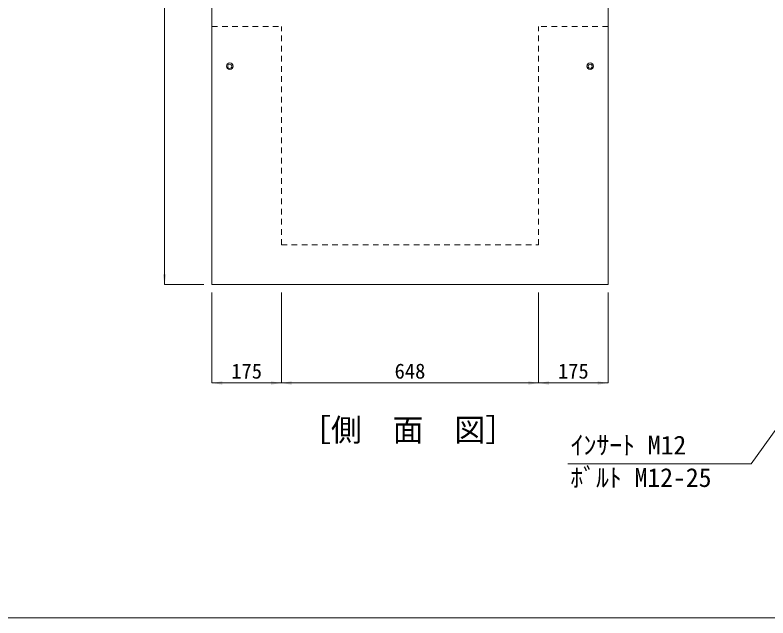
# Model space of a CAD drawing. Units: millimetres at full size. Extents: x 5964 to 125098, y -10801 to 28073.
# Drawn here: x 68678 to 70575, y -413 to 1106 of the extents above; entities that cross this region are included whole.
import ezdxf
from ezdxf.enums import TextEntityAlignment as Align

# ---------------------------------------------------------------- set-up
doc = ezdxf.new("R2010")
doc.units = ezdxf.units.MM
doc.header["$LTSCALE"] = 19
doc.linetypes.add('USER1', pattern=[1.35, 0.75, -0.6])
for name, color, linetype, lineweight in [('0_2', 7, 'Continuous', 20), ('インサート', 3, 'USER1', 9), ('寸法線', 7, 'Continuous', 9), ('本体', 2, 'Continuous', 9), ('枠', 5, 'Continuous', 5)]:
    doc.layers.add(name, color=color, linetype=linetype, lineweight=lineweight)
doc.styles.add('ＭＳ ゴシック', font='')
doc.styles.get('ＭＳ ゴシック').set_extended_font_data('MS Gothic')

# ---------------------------------------------------------------- blocks, each defined once
blk = doc.blocks.new('filled_arrow')
at = {"color": 0, "linetype": 'Continuous', "lineweight": -2}
blk.add_solid([(7.5, 1.25), (0, 0), (7.5, -1.25)], dxfattribs=at)

msp = doc.modelspace()

# ---------------------------------------------------------------- linework, layer by layer
at = {"layer": 'インサート', "linetype": 'Continuous'}
for centre, radius in [((69219.17, 977.08), 8.25), ((69219.17, 977.08), 5.25), ((70127.17, 977.08), 8.25), ((70127.17, 977.08), 5.25)]:
    msp.add_circle(centre, radius, dxfattribs=at)
at = {"layer": '寸法線'}
for p, q in [((69054.79, 2010.09), (69054.79, 427.09)), ((69154.17, 427.09), (69054.79, 427.09)), ((69174.17, 407.09), (69174.17, 179.21)), ((69349.17, 407.09), (69349.17, 179.21)), ((69349.17, 407.09), (69349.17, 179.21)), ((69997.17, 407.09), (69997.17, 179.21)), ((69997.17, 407.09), (69997.17, 179.21)), ((70172.17, 407.09), (70172.17, 179.21)), ((69174.17, 179.21), (69349.17, 179.21)), ((69349.17, 179.21), (69997.17, 179.21)), ((69997.17, 179.21), (70172.17, 179.21))]:
    msp.add_line(p, q, dxfattribs=at)
msp.add_lwpolyline([(70614.79, 89.86), (70597.29, 65.49), (70532.68, -24.45), (70070.8, -24.45)], dxfattribs=at)
at = {"layer": '本体', "lineweight": 20}
for p, q in [((69174.17, 427.09), (69174.17, 1877.09)), ((70172.17, 427.09), (70172.17, 1877.09)), ((69174.17, 427.09), (70172.17, 427.09))]:
    msp.add_line(p, q, dxfattribs=at)
at = {"layer": '本体', "linetype": 'USER1'}
for p, q in [((69174.17, 1077.09), (69349.17, 1077.09)), ((69349.17, 527.09), (69349.17, 1077.09)), ((69997.17, 527.09), (69997.17, 1077.09)), ((70172.17, 1077.09), (69997.17, 1077.09)), ((69349.17, 527.09), (69997.17, 527.09))]:
    msp.add_line(p, q, dxfattribs=at)
at = {"layer": '枠', "lineweight": 20}
msp.add_line((66870.6, -412.69), (74870.6, -412.69), dxfattribs=at)

# ---------------------------------------------------------------- block references
at = {"layer": '寸法線', "xscale": 3.47, "yscale": 3.47}
for p, rotation in [((69054.79, 427.09), 90), ((69349.17, 179.21), 180), ((69997.17, 179.21), 180), ((70172.17, 179.21), 180)]:
    msp.add_blockref('filled_arrow', p, dxfattribs=dict(at, rotation=rotation))
for p in [(69174.17, 179.21), (69349.17, 179.21), (69997.17, 179.21)]:
    msp.add_blockref('filled_arrow', p, dxfattribs=at)

# ---------------------------------------------------------------- texts
at = {"layer": '0_2', "style": 'ＭＳ ゴシック'}
for s, height, p in [('［側\u3000面\u3000図］', 56.96, (69396.44, 15.35)), ('ｲﾝｻｰﾄ M12', 47.47, (70078.05, -15.17)), ('ﾎﾞﾙﾄ M12-25', 47.47, (70077.22, -97.02))]:
    msp.add_text(s, height=height, dxfattribs=at).set_placement(p, align=Align.BOTTOM_LEFT)
at = {"layer": '寸法線', "style": 'ＭＳ ゴシック'}
for s, p in [('648', (69673.17, 209.21)), ('175', (69261.67, 209.21)), ('175', (70084.67, 209.21))]:
    msp.add_text(s, height=37.98, dxfattribs=at).set_placement(p, align=Align.MIDDLE_CENTER)

doc.saveas('drawing.dxf')
